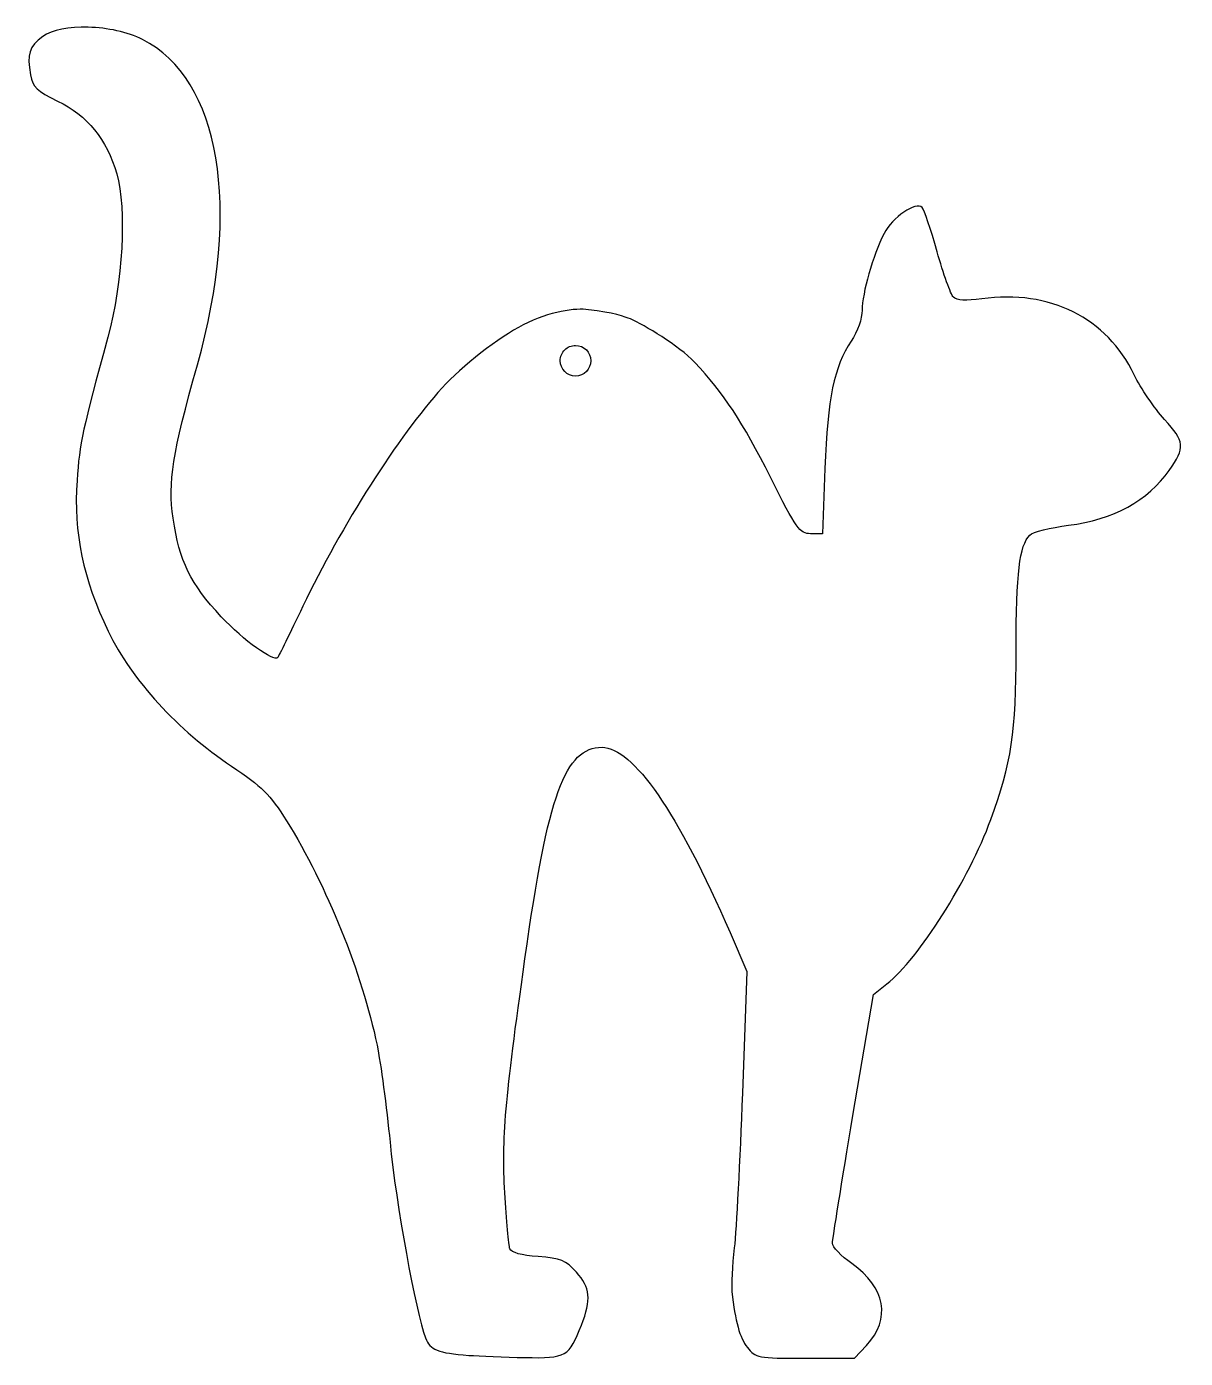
# Model space of a CAD drawing. Extents: x 12.4 to 54.7, y 4.1 to 52.8.
import ezdxf

# ---------------------------------------------------------------- set-up
doc = ezdxf.new("R2010")
doc.units = 0
doc.layers.get('0').update_dxf_attribs({"linetype": 'CONTINUOUS'})

msp = doc.modelspace()

# ---------------------------------------------------------------- linework, layer by layer
at = {"color": 1}
for points in [[(14.643034, 52.741381), (14.643034, 52.741381)], [(41.532418, 36.623845), (41.440916, 34.244249), (41.008213, 34.244249)], [(38.069684, 19.673976), (38.683737, 18.259007), (38.517822, 13.807392)], [(42.555473, 12.996003), (43.300165, 17.416749), (43.796258, 17.804805)], [(40.810327, 4.128603), (42.60894, 4.128603), (43.049912, 4.600993)]]:
    msp.add_lwpolyline(points, dxfattribs=at)
msp.add_lwpolyline([(32.98683, 40.561664), (32.98683, 40.561664)], close=True, dxfattribs=at)
for points in [[(14.643034, 52.741381), (13.951347, 52.762393), (13.312235, 52.652806), (12.979466, 52.404589)], [(16.621345, 52.294344), (16.07905, 52.569147), (15.334721, 52.720367), (14.643034, 52.741381)], [(12.979466, 52.404589), (12.480337, 52.032278), (12.391659, 51.755432), (12.532431, 51.005051)], [(18.624462, 40.407387), (20.2469, 46.161401), (19.455757, 50.858039), (16.621345, 52.294344)], [(12.532431, 51.005051), (12.617483, 50.551684), (12.75746, 50.416234), (13.522413, 50.045386)], [(13.522413, 50.045386), (14.596305, 49.524762), (15.316585, 48.637639), (15.67987, 47.387978)], [(15.67987, 47.387978), (16.048533, 46.119821), (15.901371, 43.394828), (15.357409, 41.421623)], [(45.080592, 46.15546), (44.854357, 46.388892), (43.992422, 45.798585), (43.68877, 45.20241)], [(45.62519, 44.542603), (45.395078, 45.357906), (45.150047, 46.08379), (45.080592, 46.15546)], [(43.68877, 45.20241), (43.281154, 44.402115), (42.890062, 43.031749), (42.890062, 42.404439)], [(46.222158, 42.882343), (46.123939, 42.980212), (45.855306, 43.727302), (45.62519, 44.542603)], [(47.258992, 42.823364), (46.677298, 42.742869), (46.343197, 42.761735), (46.222158, 42.882343)], [(52.821857, 40.043585), (51.824884, 42.123902), (49.738864, 43.166527), (47.258992, 42.823364)], [(32.896528, 42.41877), (32.442229, 42.501236), (31.487979, 42.361237), (30.518585, 41.868107)], [(34.432215, 42.089697), (34.238613, 42.148729), (33.802534, 42.332365), (32.896528, 42.41877)], [(42.890062, 42.404439), (42.890062, 42.10637), (42.718561, 41.624419), (42.489879, 41.278858)], [(30.518585, 41.868107), (29.642037, 41.422204), (28.265758, 40.354154), (27.556905, 39.56954)], [(36.782045, 40.495031), (36.188111, 41.124674), (34.944327, 41.855023), (34.432215, 42.089697)], [(15.357409, 41.421623), (14.439684, 38.092609), (14.320271, 37.539927), (14.230174, 36.190592)], [(31.867991, 40.561664), (31.867991, 40.710031), (31.92693, 40.852322), (32.031842, 40.957234)], [(32.031842, 40.957234), (32.136754, 41.062146), (32.279045, 41.121085), (32.427412, 41.121084)], [(32.427412, 41.121084), (32.736371, 41.121083), (32.986831, 40.870622), (32.98683, 40.561664)], [(42.489879, 41.278858), (41.86347, 40.33229), (41.631957, 39.206489), (41.532418, 36.623845)], [(17.740312, 34.805386), (17.546546, 36.14313), (17.704667, 37.145313), (18.624462, 40.407387)], [(32.427412, 40.002246), (32.118454, 40.002245), (31.867993, 40.252705), (31.867991, 40.561664)], [(32.98683, 40.561664), (32.986829, 40.252706), (32.73637, 40.002247), (32.427412, 40.002246)], [(39.541981, 36.305242), (38.530716, 38.322569), (37.835369, 39.378379), (36.782045, 40.495031)], [(53.928699, 38.414743), (53.553007, 38.824264), (53.055006, 39.557082), (52.821857, 40.043585)], [(27.556905, 39.56954), (25.962983, 37.805258), (23.874876, 34.527671), (22.474149, 31.59125)], [(54.10233, 36.557701), (54.687572, 37.388893), (54.667029, 37.609918), (53.928699, 38.414743)], [(50.422418, 34.551826), (52.063746, 34.759925), (53.31762, 35.443211), (54.10233, 36.557701)], [(14.230174, 36.190592), (14.101975, 34.270665), (14.45227, 32.576112), (15.368433, 30.67954)], [(41.008213, 34.244249), (40.609297, 34.244249), (40.494658, 34.404783), (39.541981, 36.305242)], [(19.497035, 31.212564), (18.367911, 32.419603), (17.96722, 33.238821), (17.740312, 34.805386)], [(49.007999, 34.187474), (49.124396, 34.303871), (49.761055, 34.467975), (50.422418, 34.551826)], [(48.510802, 30.002096), (48.514601, 32.819236), (48.63268, 33.812155), (49.007999, 34.187474)], [(21.559132, 29.725936), (21.410948, 29.547239), (20.317094, 30.33592), (19.497035, 31.212564)], [(22.474149, 31.59125), (22.00336, 30.604308), (21.591595, 29.765083), (21.559132, 29.725936)], [(15.368433, 30.67954), (16.232553, 28.890708), (17.899355, 27.067521), (19.870208, 25.756085)], [(47.584761, 23.800923), (48.346329, 25.887669), (48.50671, 26.964109), (48.510802, 30.002096)], [(30.579771, 18.718169), (31.42265, 24.724383), (32.048662, 26.442348), (33.394275, 26.442348)], [(33.394275, 26.442348), (34.520883, 26.442348), (36.169061, 24.056078), (38.069684, 19.673976)], [(19.870208, 25.756085), (20.980173, 25.017501), (21.279251, 24.719359), (21.881042, 23.753521)], [(21.881042, 23.753521), (23.343739, 21.40598), (24.638138, 18.193549), (25.181719, 15.561908)], [(43.796258, 17.804805), (44.948729, 18.706747), (46.788011, 21.617776), (47.584761, 23.800923)], [(29.84445, 10.176535), (29.73263, 12.17137), (29.846273, 13.491365), (30.579771, 18.718169)], [(25.181719, 15.561908), (25.317764, 14.903272), (25.531321, 13.30807), (25.655764, 12.016492)], [(38.517822, 13.807392), (38.426839, 11.358996), (38.29416, 8.82), (38.222369, 8.165152)], [(41.804717, 8.332721), (41.808448, 8.466387), (42.146093, 10.564794), (42.555473, 12.996003)], [(25.655764, 12.016492), (25.870086, 9.792061), (26.596642, 5.796345), (26.954427, 4.874395)], [(30.030759, 8.127119), (29.984841, 8.246779), (29.900925, 9.168988), (29.84445, 10.176535)], [(42.509172, 7.58803), (42.117817, 7.863882), (41.800992, 8.199055), (41.804717, 8.332721)], [(31.063737, 7.841036), (30.446404, 7.88569), (30.085027, 7.985692), (30.030759, 8.127119)], [(32.458313, 7.274388), (32.070302, 7.708649), (31.891924, 7.781129), (31.063737, 7.841036)], [(38.222369, 8.165152), (38.15058, 7.5103), (38.111715, 6.790667), (38.136381, 6.566075)], [(43.049912, 4.600993), (43.952516, 5.567231), (43.74425, 6.717467), (42.509172, 7.58803)], [(32.645175, 5.341276), (33.009428, 6.281059), (32.968435, 6.703466), (32.458313, 7.274388)], [(38.136381, 6.566075), (38.257367, 5.463946), (38.418135, 4.88335), (38.701376, 4.523272)], [(26.954427, 4.874395), (27.128388, 4.426131), (27.383407, 4.322786), (28.53421, 4.236091)], [(30.577564, 4.156162), (32.090809, 4.125403), (32.197571, 4.186453), (32.645175, 5.341276)], [(38.701376, 4.523272), (39.001418, 4.141817), (39.072162, 4.128603), (40.810327, 4.128603)], [(28.53421, 4.236091), (28.920406, 4.206996), (29.839931, 4.171148), (30.577564, 4.156162)]]:
    msp.add_open_spline(points, degree=3, dxfattribs=at)

doc.saveas('drawing.dxf')
